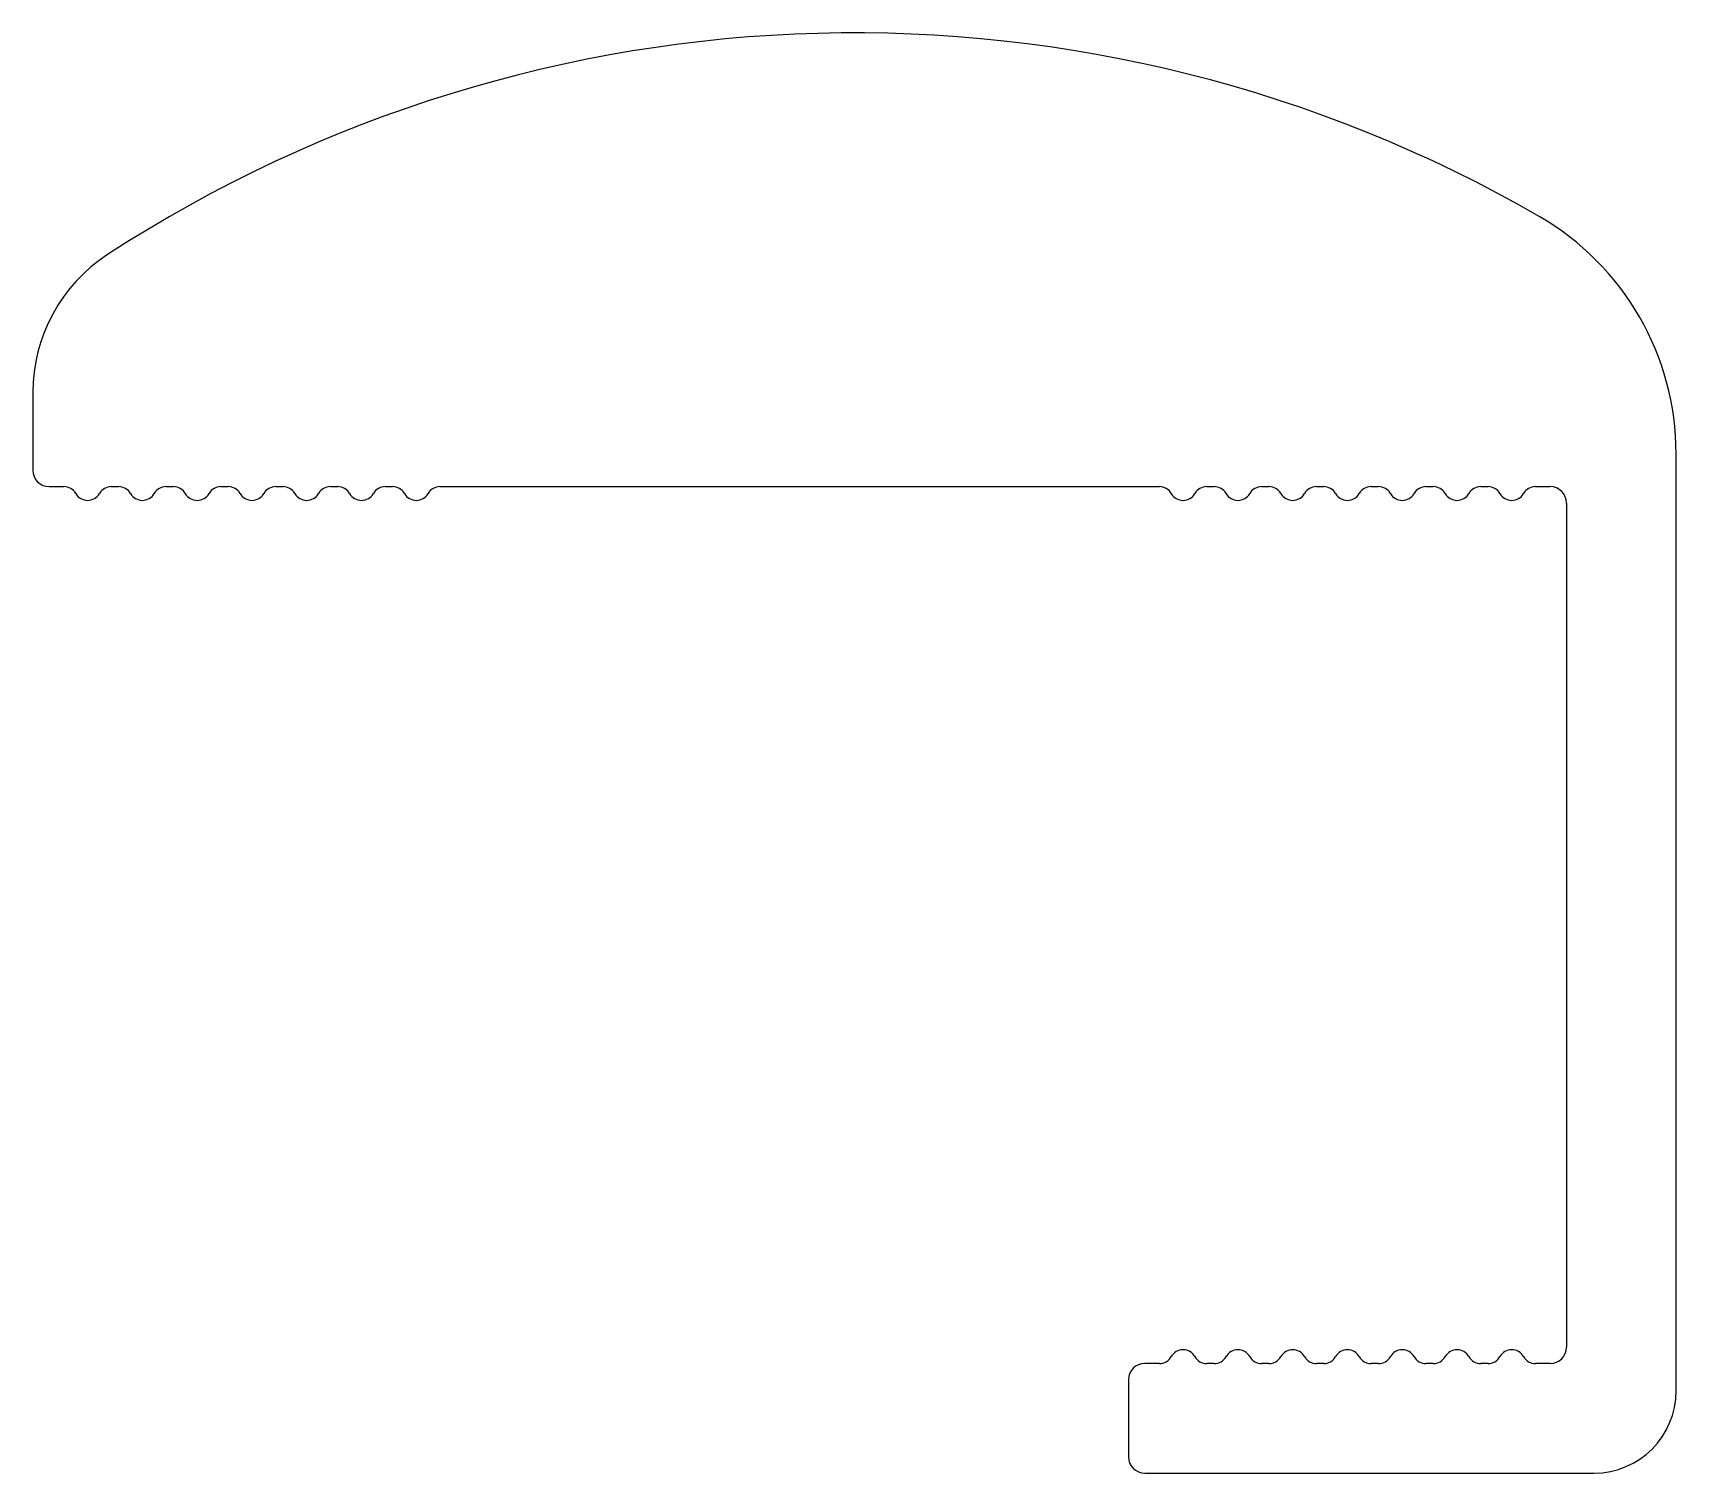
# Model space of a CAD drawing. Extents: x 526.8 to 556.8, y 409.5 to 435.8.
import ezdxf

# ---------------------------------------------------------------- set-up
doc = ezdxf.new("R2010")
doc.units = 0
doc.layers.get('0').update_dxf_attribs({"linetype": 'CONTINUOUS'})

msp = doc.modelspace()

# ---------------------------------------------------------------- linework, layer by layer
for p, q in [((526.76, 429.228), (526.76, 427.809)), ((556.76, 411.009), (556.76, 428.109)), ((527.06, 427.509), (527.327, 427.509)), ((528.193, 427.509), (528.327, 427.509)), ((529.193, 427.509), (529.327, 427.509)), ((530.193, 427.509), (530.327, 427.509)), ((531.193, 427.509), (531.327, 427.509)), ((532.193, 427.509), (532.327, 427.509)), ((533.193, 427.509), (533.327, 427.509)), ((534.193, 427.509), (547.327, 427.509)), ((548.193, 427.509), (548.327, 427.509)), ((549.193, 427.509), (549.327, 427.509)), ((550.193, 427.509), (550.327, 427.509)), ((551.193, 427.509), (551.327, 427.509)), ((552.193, 427.509), (552.327, 427.509)), ((553.193, 427.509), (553.327, 427.509)), ((554.193, 427.509), (554.46, 427.509)), ((554.76, 427.209), (554.76, 411.809)), ((547.327, 411.509), (547.06, 411.509)), ((548.327, 411.509), (548.193, 411.509)), ((549.327, 411.509), (549.193, 411.509)), ((550.327, 411.509), (550.193, 411.509)), ((551.327, 411.509), (551.193, 411.509)), ((552.327, 411.509), (552.193, 411.509)), ((553.327, 411.509), (553.193, 411.509)), ((554.46, 411.509), (554.193, 411.509)), ((546.76, 411.209), (546.76, 409.809)), ((547.06, 409.509), (555.26, 409.509))]:
    msp.add_line(p, q)
for centre, radius, start, end in [((541.76, 410.789), 25, 60, 123.0557), ((551.76, 428.109), 5, 0, 60), ((529.76, 429.228), 3, 123.0557, 180), ((527.06, 427.809), 0.3, 180, 270), ((527.327, 427.259), 0.25, 30, 90), ((528.193, 427.259), 0.25, 90, 150), ((528.327, 427.259), 0.25, 30, 90), ((529.193, 427.259), 0.25, 90, 150), ((529.327, 427.259), 0.25, 30, 90), ((530.193, 427.259), 0.25, 90, 150), ((530.327, 427.259), 0.25, 30, 90), ((531.193, 427.259), 0.25, 90, 150), ((531.327, 427.259), 0.25, 30, 90), ((532.193, 427.259), 0.25, 90, 150), ((532.327, 427.259), 0.25, 30, 90), ((533.193, 427.259), 0.25, 90, 150), ((533.327, 427.259), 0.25, 30, 90), ((534.193, 427.259), 0.25, 90, 150), ((547.327, 427.259), 0.25, 30, 90), ((548.193, 427.259), 0.25, 90, 150), ((548.327, 427.259), 0.25, 30, 90), ((549.193, 427.259), 0.25, 90, 150), ((549.327, 427.259), 0.25, 30, 90), ((550.193, 427.259), 0.25, 90, 150), ((550.327, 427.259), 0.25, 30, 90), ((551.193, 427.259), 0.25, 90, 150), ((551.327, 427.259), 0.25, 30, 90), ((552.193, 427.259), 0.25, 90, 150), ((552.327, 427.259), 0.25, 30, 90), ((553.193, 427.259), 0.25, 90, 150), ((553.327, 427.259), 0.25, 30, 90), ((554.193, 427.259), 0.25, 90, 150), ((554.46, 427.209), 0.3, 0, 90), ((527.76, 427.509), 0.25, 210, 330), ((528.76, 427.509), 0.25, 210, 330), ((529.76, 427.509), 0.25, 210, 330), ((530.76, 427.509), 0.25, 210, 330), ((531.76, 427.509), 0.25, 210, 330), ((532.76, 427.509), 0.25, 210, 330), ((533.76, 427.509), 0.25, 210, 330), ((547.76, 427.509), 0.25, 210, 330), ((548.76, 427.509), 0.25, 210, 330), ((549.76, 427.509), 0.25, 210, 330), ((550.76, 427.509), 0.25, 210, 330), ((551.76, 427.509), 0.25, 210, 330), ((552.76, 427.509), 0.25, 210, 330), ((553.76, 427.509), 0.25, 210, 330), ((547.327, 411.759), 0.25, 270, 330), ((547.76, 411.509), 0.25, 30, 150), ((548.193, 411.759), 0.25, 210, 270), ((548.327, 411.759), 0.25, 270, 330), ((548.76, 411.509), 0.25, 30, 150), ((549.193, 411.759), 0.25, 210, 270), ((549.327, 411.759), 0.25, 270, 330), ((549.76, 411.509), 0.25, 30, 150), ((550.193, 411.759), 0.25, 210, 270), ((550.327, 411.759), 0.25, 270, 330), ((550.76, 411.509), 0.25, 30, 150), ((551.193, 411.759), 0.25, 210, 270), ((551.327, 411.759), 0.25, 270, 330), ((551.76, 411.509), 0.25, 30, 150), ((552.193, 411.759), 0.25, 210, 270), ((552.327, 411.759), 0.25, 270, 330), ((552.76, 411.509), 0.25, 30, 150), ((553.193, 411.759), 0.25, 210, 270), ((553.327, 411.759), 0.25, 270, 330), ((553.76, 411.509), 0.25, 30, 150), ((554.193, 411.759), 0.25, 210, 270), ((554.46, 411.809), 0.3, 270, 0), ((547.06, 411.209), 0.3, 90, 180), ((555.26, 411.009), 1.5, 270, 0), ((547.06, 409.809), 0.3, 180, 270)]:
    msp.add_arc(centre, radius, start, end)

doc.saveas('drawing.dxf')
